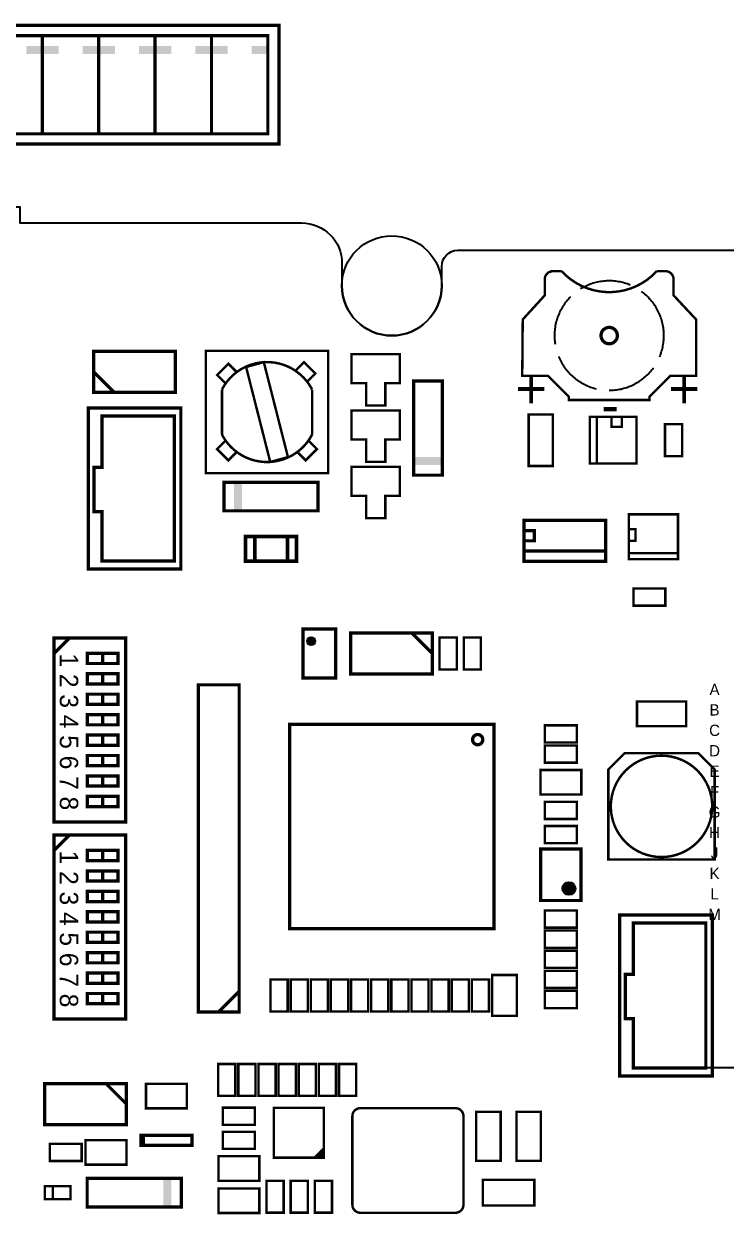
# Model space of a CAD drawing. Extents: x -18 to 363, y 0 to 182.
# Drawn here: x 161.1 to 204.8, y 87.4 to 161.4 of the extents above; entities that cross this region are included whole.
import ezdxf
from ezdxf.enums import TextEntityAlignment as Align

# ---------------------------------------------------------------- set-up
doc = ezdxf.new("R2010")
doc.units = 0
doc.header["$MEASUREMENT"] = 0
doc.layers.add('ASSEMBLY_OUTLINES_TOP', color=181, linetype='CONTINUOUS')
doc.layers.add('BOARD_OUTLINE', color=150, linetype='CONTINUOUS')
doc.styles.add('VERIBEST_GERBER_1', font='txt')

msp = doc.modelspace()

# ---------------------------------------------------------------- hatches: boundary and pattern name
at = {"layer": 'ASSEMBLY_OUTLINES_TOP'}
h = msp.add_hatch(color=256, dxfattribs=at)
edge = h.paths.add_edge_path()
edge.add_arc((178.992, 123.012), 0.254, 0, 360)
h = msp.add_hatch(color=256, dxfattribs=at)
edge = h.paths.add_edge_path()
edge.add_arc((195, 107.65), 0.4, 0, 360)
msp.add_hatch(color=256, dxfattribs=at).paths.add_polyline_path([(179.775, 90.925), (179.775, 91.525), (179.175, 90.925)], flags=0)

# ---------------------------------------------------------------- linework, layer by layer
for points, const_width in [([(133.6, 153.902), (133.6, 161.27), (177, 161.27), (177, 153.902)], 0.203), ([(158.8, 154.537), (158.8, 160.633), (162.3, 160.633), (162.3, 154.537)], 0.203), ([(162.3, 154.537), (162.3, 160.633), (165.8, 160.633), (165.8, 154.537)], 0.203), ([(165.8, 154.537), (165.8, 160.633), (169.3, 160.633), (169.3, 154.537)], 0.203), ([(169.3, 154.537), (169.3, 160.633), (172.8, 160.633), (172.8, 154.537)], 0.203), ([(172.8, 154.537), (172.8, 160.633), (176.3, 160.633), (176.3, 154.537)], 0.203), ([(165.48, 138.48), (165.48, 141.02), (170.56, 141.02), (170.56, 138.48)], 0.2032), ([(172.45, 133.45), (172.45, 141.05), (180.05, 141.05), (180.05, 133.45)], 0.1524), ([(181.5, 140.85), (184.5, 140.85), (184.5, 139.05), (183.6, 139.05), (183.6, 137.65), (182.4, 137.65), (182.4, 139.05), (181.5, 139.05)], 0.15), ([(177.55, 134.45), (176.05, 140.35), (174.95, 140.05), (176.45, 134.15)], 0.1524), ([(185.361, 133.329), (185.361, 139.171), (187.139, 139.171), (187.139, 133.329)], 0.2032), ([(165.15, 127.5), (165.15, 137.5), (170.9, 137.5), (170.9, 127.5)], 0.2), ([(166, 128), (166, 131.056), (165.5, 131.056), (165.5, 133.81), (166, 133.81), (166, 137), (170.5, 137), (170.5, 128)], 0.2), ([(181.5, 137.35), (184.5, 137.35), (184.5, 135.55), (183.6, 135.55), (183.6, 134.15), (182.4, 134.15), (182.4, 135.55), (181.5, 135.55)], 0.15), ([(192.5, 133.9), (192.5, 137.1), (194, 137.1), (194, 133.9)], 0.152), ([(196.3, 134.05), (196.3, 136.95), (199.2, 136.95), (199.2, 134.05)], 0.15), ([(197.65, 136.330022), (197.65, 136.95), (198.28086, 136.95), (198.28086, 136.330022)], 0.15), ([(200.9666, 134.5094), (200.9666, 136.4906), (202.0334, 136.4906), (202.0334, 134.5094)], 0.1524), ([(181.5, 133.85), (184.5, 133.85), (184.5, 132.05), (183.6, 132.05), (183.6, 130.65), (182.4, 130.65), (182.4, 132.05), (181.5, 132.05)], 0.15), ([(173.579, 131.111), (173.579, 132.889), (179.421, 132.889), (179.421, 131.111)], 0.2032), ([(198.726, 128.103), (198.726, 130.897), (201.774, 130.897), (201.774, 128.103)], 0.1524), ([(192.21, 127.98), (192.21, 130.52), (197.29, 130.52), (197.29, 127.98)], 0.2032), ([(174.9125, 127.988), (174.9125, 129.512), (178.0875, 129.512), (178.0875, 127.988)], 0.22479), ([(175.484, 127.988), (175.484, 129.512), (177.516, 129.512), (177.516, 127.988)], 0.22479), ([(192.21, 129.25), (192.21, 129.885), (192.845, 129.885), (192.845, 129.25)], 0.2032), ([(198.726, 129.246), (198.726, 129.97625), (199.13875, 129.97625), (199.13875, 129.246)], 0.1524), ([(199.0094, 125.2166), (199.0094, 126.2834), (200.9906, 126.2834), (200.9906, 125.2166)], 0.1524), ([(178.484, 120.726), (178.484, 123.774), (180.516, 123.774), (180.516, 120.726)], 0.2032), ([(181.44, 120.98), (181.44, 123.52), (186.52, 123.52), (186.52, 120.98)], 0.2032), ([(163.0275, 111.785), (163.0275, 123.215), (167.4725, 123.215), (167.4725, 111.785)], 0.2032), ([(186.9666, 121.2594), (186.9666, 123.2406), (188.0334, 123.2406), (188.0334, 121.2594)], 0.1524), ([(188.4666, 121.2594), (188.4666, 123.2406), (189.5334, 123.2406), (189.5334, 121.2594)], 0.1524), ([(165.09125, 121.6275), (165.09125, 122.2625), (166.04375, 122.2625), (166.04375, 121.6275)], 0.2032), ([(166.04375, 121.6275), (166.04375, 122.2625), (166.99625, 122.2625), (166.99625, 121.6275)], 0.2032), ([(165.09125, 120.3575), (165.09125, 120.9925), (166.04375, 120.9925), (166.04375, 120.3575)], 0.2032), ([(166.04375, 120.3575), (166.04375, 120.9925), (166.99625, 120.9925), (166.99625, 120.3575)], 0.2032), ([(165.09125, 119.0875), (165.09125, 119.7225), (166.04375, 119.7225), (166.04375, 119.0875)], 0.2032), ([(166.04375, 119.0875), (166.04375, 119.7225), (166.99625, 119.7225), (166.99625, 119.0875)], 0.2032), ([(171.98, 99.98), (171.98, 120.3), (174.52, 120.3), (174.52, 99.98)], 0.2032), ([(199.226, 117.738), (199.226, 119.262), (202.274, 119.262), (202.274, 117.738)], 0.15), ([(165.09125, 117.8175), (165.09125, 118.4525), (166.04375, 118.4525), (166.04375, 117.8175)], 0.2032), ([(166.04375, 117.8175), (166.04375, 118.4525), (166.99625, 118.4525), (166.99625, 117.8175)], 0.2032), ([(177.65, 105.15), (177.65, 117.85), (190.35, 117.85), (190.35, 105.15)], 0.2032), ([(193.5094, 116.7166), (193.5094, 117.7834), (195.4906, 117.7834), (195.4906, 116.7166)], 0.1524), ([(165.09125, 116.5475), (165.09125, 117.1825), (166.04375, 117.1825), (166.04375, 116.5475)], 0.2032), ([(166.04375, 116.5475), (166.04375, 117.1825), (166.99625, 117.1825), (166.99625, 116.5475)], 0.2032), ([(193.5094, 115.4666), (193.5094, 116.5334), (195.4906, 116.5334), (195.4906, 115.4666)], 0.1524), ([(197.448, 115.036), (198.464, 116.052), (203.036, 116.052), (204.052, 115.036), (204.052, 109.448), (197.448, 109.448)], 0.1524), ([(165.09125, 115.2775), (165.09125, 115.9125), (166.04375, 115.9125), (166.04375, 115.2775)], 0.2032), ([(166.04375, 115.2775), (166.04375, 115.9125), (166.99625, 115.9125), (166.99625, 115.2775)], 0.2032), ([(165.09125, 114.0075), (165.09125, 114.6425), (166.04375, 114.6425), (166.04375, 114.0075)], 0.2032), ([(166.04375, 114.0075), (166.04375, 114.6425), (166.99625, 114.6425), (166.99625, 114.0075)], 0.2032), ([(193.23, 113.488), (193.23, 115.012), (195.77, 115.012), (195.77, 113.488)], 0.1524), ([(165.09125, 112.7375), (165.09125, 113.3725), (166.04375, 113.3725), (166.04375, 112.7375)], 0.2032), ([(166.04375, 112.7375), (166.04375, 113.3725), (166.99625, 113.3725), (166.99625, 112.7375)], 0.2032), ([(193.5094, 111.9666), (193.5094, 113.0334), (195.4906, 113.0334), (195.4906, 111.9666)], 0.1524), ([(163.0275, 99.535), (163.0275, 110.965), (167.4725, 110.965), (167.4725, 99.535)], 0.2032), ([(193.5094, 110.4666), (193.5094, 111.5334), (195.4906, 111.5334), (195.4906, 110.4666)], 0.1524), ([(193.25, 106.9), (193.25, 110.1), (195.75, 110.1), (195.75, 106.9)], 0.203), ([(165.09125, 109.3775), (165.09125, 110.0125), (166.04375, 110.0125), (166.04375, 109.3775)], 0.2032), ([(166.04375, 109.3775), (166.04375, 110.0125), (166.99625, 110.0125), (166.99625, 109.3775)], 0.2032), ([(165.09125, 108.1075), (165.09125, 108.7425), (166.04375, 108.7425), (166.04375, 108.1075)], 0.2032), ([(166.04375, 108.1075), (166.04375, 108.7425), (166.99625, 108.7425), (166.99625, 108.1075)], 0.2032), ([(165.09125, 106.8375), (165.09125, 107.4725), (166.04375, 107.4725), (166.04375, 106.8375)], 0.2032), ([(166.04375, 106.8375), (166.04375, 107.4725), (166.99625, 107.4725), (166.99625, 106.8375)], 0.2032), ([(165.09125, 105.5675), (165.09125, 106.2025), (166.04375, 106.2025), (166.04375, 105.5675)], 0.2032), ([(166.04375, 105.5675), (166.04375, 106.2025), (166.99625, 106.2025), (166.99625, 105.5675)], 0.2032), ([(193.5094, 105.2166), (193.5094, 106.2834), (195.4906, 106.2834), (195.4906, 105.2166)], 0.1524), ([(198.15, 96), (198.15, 106), (203.9, 106), (203.9, 96)], 0.2), ([(165.09125, 104.2975), (165.09125, 104.9325), (166.04375, 104.9325), (166.04375, 104.2975)], 0.2032), ([(166.04375, 104.2975), (166.04375, 104.9325), (166.99625, 104.9325), (166.99625, 104.2975)], 0.2032), ([(193.5094, 103.9666), (193.5094, 105.0334), (195.4906, 105.0334), (195.4906, 103.9666)], 0.1524), ([(199, 96.5), (199, 99.556), (198.5, 99.556), (198.5, 102.31), (199, 102.31), (199, 105.5), (203.5, 105.5), (203.5, 96.5)], 0.2), ([(165.09125, 103.0275), (165.09125, 103.6625), (166.04375, 103.6625), (166.04375, 103.0275)], 0.2032), ([(166.04375, 103.0275), (166.04375, 103.6625), (166.99625, 103.6625), (166.99625, 103.0275)], 0.2032), ([(193.5094, 102.7166), (193.5094, 103.7834), (195.4906, 103.7834), (195.4906, 102.7166)], 0.1524), ([(165.09125, 101.7575), (165.09125, 102.3925), (166.04375, 102.3925), (166.04375, 101.7575)], 0.2032), ([(166.04375, 101.7575), (166.04375, 102.3925), (166.99625, 102.3925), (166.99625, 101.7575)], 0.2032), ([(176.4666, 100.0094), (176.4666, 101.9906), (177.5334, 101.9906), (177.5334, 100.0094)], 0.1524), ([(177.7166, 100.0094), (177.7166, 101.9906), (178.7834, 101.9906), (178.7834, 100.0094)], 0.1524), ([(178.9666, 100.0094), (178.9666, 101.9906), (180.0334, 101.9906), (180.0334, 100.0094)], 0.1524), ([(180.2166, 100.0094), (180.2166, 101.9906), (181.2834, 101.9906), (181.2834, 100.0094)], 0.1524), ([(181.4666, 100.0094), (181.4666, 101.9906), (182.5334, 101.9906), (182.5334, 100.0094)], 0.1524), ([(182.7166, 100.0094), (182.7166, 101.9906), (183.7834, 101.9906), (183.7834, 100.0094)], 0.1524), ([(183.9666, 100.0094), (183.9666, 101.9906), (185.0334, 101.9906), (185.0334, 100.0094)], 0.1524), ([(185.2166, 100.0094), (185.2166, 101.9906), (186.2834, 101.9906), (186.2834, 100.0094)], 0.1524), ([(186.4666, 100.0094), (186.4666, 101.9906), (187.5334, 101.9906), (187.5334, 100.0094)], 0.1524), ([(187.7166, 100.0094), (187.7166, 101.9906), (188.7834, 101.9906), (188.7834, 100.0094)], 0.1524), ([(188.9666, 100.0094), (188.9666, 101.9906), (190.0334, 101.9906), (190.0334, 100.0094)], 0.1524), ([(190.238, 99.73), (190.238, 102.27), (191.762, 102.27), (191.762, 99.73)], 0.1524), ([(193.5094, 101.4666), (193.5094, 102.5334), (195.4906, 102.5334), (195.4906, 101.4666)], 0.1524), ([(193.5094, 100.2166), (193.5094, 101.2834), (195.4906, 101.2834), (195.4906, 100.2166)], 0.1524), ([(165.09125, 100.4875), (165.09125, 101.1225), (166.04375, 101.1225), (166.04375, 100.4875)], 0.2032), ([(166.04375, 100.4875), (166.04375, 101.1225), (166.99625, 101.1225), (166.99625, 100.4875)], 0.2032), ([(173.2166, 94.7594), (173.2166, 96.7406), (174.2834, 96.7406), (174.2834, 94.7594)], 0.1524), ([(174.4666, 94.7594), (174.4666, 96.7406), (175.5334, 96.7406), (175.5334, 94.7594)], 0.1524), ([(175.7166, 94.7594), (175.7166, 96.7406), (176.7834, 96.7406), (176.7834, 94.7594)], 0.1524), ([(176.9666, 94.7594), (176.9666, 96.7406), (178.0334, 96.7406), (178.0334, 94.7594)], 0.1524), ([(178.2166, 94.7594), (178.2166, 96.7406), (179.2834, 96.7406), (179.2834, 94.7594)], 0.1524), ([(179.4666, 94.7594), (179.4666, 96.7406), (180.5334, 96.7406), (180.5334, 94.7594)], 0.1524), ([(180.7166, 94.7594), (180.7166, 96.7406), (181.7834, 96.7406), (181.7834, 94.7594)], 0.1524), ([(162.44, 92.98), (162.44, 95.52), (167.52, 95.52), (167.52, 92.98)], 0.2032), ([(168.73, 93.988), (168.73, 95.512), (171.27, 95.512), (171.27, 93.988)], 0.1524), ([(173.5094, 92.9666), (173.5094, 94.0334), (175.4906, 94.0334), (175.4906, 92.9666)], 0.1524), ([(176.675, 90.925), (176.675, 94.025), (179.775, 94.025), (179.775, 90.925)], 0.15), ([(189.238, 90.726), (189.238, 93.774), (190.762, 93.774), (190.762, 90.726)], 0.15), ([(191.738, 90.726), (191.738, 93.774), (193.262, 93.774), (193.262, 90.726)], 0.15), ([(173.5094, 91.4666), (173.5094, 92.5334), (175.4906, 92.5334), (175.4906, 91.4666)], 0.1524), ([(162.7594, 90.7166), (162.7594, 91.7834), (164.7406, 91.7834), (164.7406, 90.7166)], 0.1524), ([(164.98, 90.488), (164.98, 92.012), (167.52, 92.012), (167.52, 90.488)], 0.1524), ([(168.4125, 91.6825), (168.4125, 92.3175), (168.57125, 92.3175), (168.57125, 91.6825)], 0.2032), ([(168.4125, 91.6825), (168.4125, 92.3175), (171.5875, 92.3175), (171.5875, 91.6825)], 0.2032), ([(173.23, 89.488), (173.23, 91.012), (175.77, 91.012), (175.77, 89.488)], 0.1524), ([(165.079, 87.861), (165.079, 89.639), (170.921, 89.639), (170.921, 87.861)], 0.2032), ([(176.2166, 87.5094), (176.2166, 89.4906), (177.2834, 89.4906), (177.2834, 87.5094)], 0.1524), ([(177.7166, 87.5094), (177.7166, 89.4906), (178.7834, 89.4906), (178.7834, 87.5094)], 0.1524), ([(179.2166, 87.5094), (179.2166, 89.4906), (180.2834, 89.4906), (180.2834, 87.5094)], 0.1524), ([(189.65, 87.95), (189.65, 89.55), (192.85, 89.55), (192.85, 87.95)], 0.15), ([(162.45, 88.35), (162.45, 89.15), (164.05, 89.15), (164.05, 88.35)], 0.1524), ([(173.23, 87.488), (173.23, 89.012), (175.77, 89.012), (175.77, 87.488)], 0.1524)]:
    msp.add_lwpolyline(points, close=True, dxfattribs=dict(at, const_width=const_width))
for points, const_width in [([(202.9, 139.5), (201.3, 139.5), (200, 138.2), (200, 138), (195, 138), (195, 138.2), (193.7, 139.5), (192.1, 139.5), (192.131, 143), (193.5, 144.5), (193.5, 145.5, -0.414213562), (194, 146), (194.548729, 146, 0.440488205), (200.451271, 146), (201, 146, -0.414213562), (201.5, 145.5), (201.5, 144.5), (202.9, 143)], 0.15), ([(196.992, 142, -1), (198.008, 142, -1)], 0.2032), ([(179.05, 138.65, 0.609412505), (173.45, 138.65), (173.45, 135.85, 0.609412505), (179.05, 135.85)], 0.1524), ([(189.0165, 116.8975, -1), (189.6515, 116.8975, -1)], 0.2032), ([(197.600007, 112.75, -1), (203.899993, 112.75, -1)], 0.1524), ([(181.55, 88), (181.55, 93.5, -0.414213562), (182.05, 94), (187.95, 94, -0.414213562), (188.45, 93.5), (188.45, 88, -0.414213562), (187.95, 87.5), (182.05, 87.5, -0.414213562)], 0.15)]:
    msp.add_lwpolyline(points, format="xyb", close=True, dxfattribs=dict(at, const_width=const_width))
for points in [[(195.892401, 144.995934), (195.810085, 144.950285)], [(195.975949, 145.039287), (195.892401, 144.995934)], [(196.060666, 145.08031), (195.975949, 145.039287)], [(196.146485, 145.118973), (196.060666, 145.08031)], [(196.233342, 145.155245), (196.146485, 145.118973)], [(196.321169, 145.189099), (196.233342, 145.155245)], [(196.4099, 145.220509), (196.321169, 145.189099)], [(196.499467, 145.249451), (196.4099, 145.220509)], [(196.5898, 145.275902), (196.499467, 145.249451)], [(196.680831, 145.299842), (196.5898, 145.275902)], [(196.77249, 145.321254), (196.680831, 145.299842)], [(196.864706, 145.340119), (196.77249, 145.321254)], [(196.957409, 145.356425), (196.864706, 145.340119)], [(197.050529, 145.370159), (196.957409, 145.356425)], [(197.143992, 145.38131), (197.050529, 145.370159)], [(197.237729, 145.389869), (197.143992, 145.38131)], [(197.331666, 145.39583), (197.237729, 145.389869)], [(197.425732, 145.399188), (197.331666, 145.39583)], [(197.519856, 145.399941), (197.425732, 145.399188)], [(197.613964, 145.398089), (197.519856, 145.399941)], [(197.707985, 145.393632), (197.613964, 145.398089)], [(197.801846, 145.386574), (197.707985, 145.393632)], [(197.895476, 145.376921), (197.801846, 145.386574)], [(197.988803, 145.364679), (197.895476, 145.376921)], [(198.081755, 145.349859), (197.988803, 145.364679)], [(198.174262, 145.332472), (198.081755, 145.349859)], [(198.266252, 145.31253), (198.174262, 145.332472)], [(198.357654, 145.29005), (198.266252, 145.31253)], [(198.448399, 145.265048), (198.357654, 145.29005)], [(198.538417, 145.237543), (198.448399, 145.265048)], [(198.62764, 145.207557), (198.538417, 145.237543)], [(198.715998, 145.175113), (198.62764, 145.207557)], [(198.803424, 145.140236), (198.715998, 145.175113)], [(194.969795, 144.271136), (194.907896, 144.200226)], [(195.033634, 144.340306), (194.969795, 144.271136)], [(195.099362, 144.407682), (195.033634, 144.340306)], [(195.810085, 144.950285), (195.729064, 144.902375)], [(199.577034, 144.691826), (199.501724, 144.74829)], [(199.650752, 144.633299), (199.577034, 144.691826)], [(199.722822, 144.572754), (199.650752, 144.633299)], [(199.793188, 144.510237), (199.722822, 144.572754)], [(199.861797, 144.445796), (199.793188, 144.510237)], [(199.928595, 144.37948), (199.861797, 144.445796)], [(199.993532, 144.311341), (199.928595, 144.37948)], [(200.056558, 144.24143), (199.993532, 144.311341)], [(200.117625, 144.169802), (200.056558, 144.24143)], [(194.445378, 143.493077), (194.405218, 143.407948)], [(194.487879, 143.577062), (194.445378, 143.493077)], [(194.532689, 143.659838), (194.487879, 143.577062)], [(194.579773, 143.741342), (194.532689, 143.659838)], [(194.629095, 143.821511), (194.579773, 143.741342)], [(194.680618, 143.900284), (194.629095, 143.821511)], [(194.734301, 143.977601), (194.680618, 143.900284)], [(194.790104, 144.053402), (194.734301, 143.977601)], [(194.847984, 144.127629), (194.790104, 144.053402)], [(194.907896, 144.200226), (194.847984, 144.127629)], [(200.176685, 144.09651), (200.117625, 144.169802)], [(200.233694, 144.021612), (200.176685, 144.09651)], [(200.288608, 143.945164), (200.233694, 144.021612)], [(200.341385, 143.867226), (200.288608, 143.945164)], [(200.391984, 143.787856), (200.341385, 143.867226)], [(200.440366, 143.707116), (200.391984, 143.787856)], [(200.486495, 143.625068), (200.440366, 143.707116)], [(200.530335, 143.541775), (200.486495, 143.625068)], [(200.571853, 143.457299), (200.530335, 143.541775)], [(194.192001, 142.785583), (194.171523, 142.693712)], [(194.215015, 142.876853), (194.192001, 142.785583)], [(194.240547, 142.96745), (194.215015, 142.876853)], [(194.268576, 143.057307), (194.240547, 142.96745)], [(194.299083, 143.146352), (194.268576, 143.057307)], [(194.332042, 143.234519), (194.299083, 143.146352)], [(194.36743, 143.32174), (194.332042, 143.234519)], [(194.405218, 143.407948), (194.36743, 143.32174)], [(200.611016, 143.371707), (200.571853, 143.457299)], [(200.647795, 143.285064), (200.611016, 143.371707)], [(200.682161, 143.197435), (200.647795, 143.285064)], [(200.714089, 143.108889), (200.682161, 143.197435)], [(200.743553, 143.019493), (200.714089, 143.108889)], [(200.770531, 142.929316), (200.743553, 143.019493)], [(200.795003, 142.838426), (200.770531, 142.929316)], [(200.816949, 142.746894), (200.795003, 142.838426)], [(200.836353, 142.654789), (200.816949, 142.746894)], [(194.102635, 142.133807), (194.100233, 142.039711)], [(194.100233, 142.039711), (194.100436, 141.945585)], [(194.107641, 142.2278), (194.102635, 142.133807)], [(194.115246, 142.321618), (194.107641, 142.2278)], [(194.125446, 142.41519), (194.115246, 142.321618)], [(194.138233, 142.508444), (194.125446, 142.41519)], [(194.153595, 142.601308), (194.138233, 142.508444)], [(194.171523, 142.693712), (194.153595, 142.601308)], [(200.8532, 142.562183), (200.836353, 142.654789)], [(200.867477, 142.469145), (200.8532, 142.562183)], [(200.879173, 142.375749), (200.867477, 142.469145)], [(200.88828, 142.282064), (200.879173, 142.375749)], [(200.894789, 142.188163), (200.88828, 142.282064)], [(200.898697, 142.094117), (200.894789, 142.188163)], [(200.9, 142), (200.898697, 142.094117)], [(194.100436, 141.945585), (194.103245, 141.8515)], [(194.103245, 141.8515), (194.108658, 141.75753)], [(194.108658, 141.75753), (194.116669, 141.663745)], [(194.116669, 141.663745), (194.127274, 141.570218)], [(194.127274, 141.570218), (194.140463, 141.47702)], [(200.804305, 141.199022), (200.824314, 141.286605)], [(200.824314, 141.286605), (200.842002, 141.374685)], [(200.842002, 141.374685), (200.857357, 141.463203)], [(200.857357, 141.463203), (200.870367, 141.552095)], [(200.870367, 141.552095), (200.881025, 141.6413)], [(200.881025, 141.6413), (200.889322, 141.730755)], [(200.889322, 141.730755), (200.895252, 141.820399)], [(200.895252, 141.820399), (200.898812, 141.910168)], [(200.898812, 141.910168), (200.9, 141.999999)], [(194.355958, 140.705783), (194.392989, 140.619247)], [(194.392989, 140.619247), (194.432401, 140.533769)], [(194.432401, 140.533769), (194.474164, 140.449415)], [(200.636403, 140.68738), (200.669989, 140.770705)], [(200.669989, 140.770705), (200.701361, 140.854889)], [(200.701361, 140.854889), (200.730499, 140.939872)], [(200.730499, 140.939872), (200.757381, 141.025595)], [(200.757381, 141.025595), (200.781988, 141.111998)], [(200.781988, 141.111998), (200.804305, 141.199022)], [(194.474164, 140.449415), (194.518246, 140.366249)], [(194.518246, 140.366249), (194.564614, 140.284335)], [(194.564614, 140.284335), (194.613231, 140.203737)], [(194.613231, 140.203737), (194.664061, 140.124515)], [(194.664061, 140.124515), (194.717064, 140.04673)], [(194.717064, 140.04673), (194.7722, 139.970443)], [(194.7722, 139.970443), (194.829426, 139.89571)], [(194.829426, 139.89571), (194.8887, 139.822591)], [(194.8887, 139.822591), (194.949975, 139.751141)], [(200.06623, 139.76965), (200.126986, 139.841541)], [(200.126986, 139.841541), (200.185729, 139.915088)], [(200.185729, 139.915088), (200.242413, 139.990232)], [(194.949975, 139.751141), (195.013204, 139.681414)], [(195.013204, 139.681414), (195.078339, 139.613464)], [(195.078339, 139.613464), (195.14533, 139.547343)], [(195.14533, 139.547343), (195.214126, 139.483102)], [(195.214126, 139.483102), (195.284674, 139.420789)], [(195.284674, 139.420789), (195.356919, 139.360454)], [(195.356919, 139.360454), (195.430807, 139.302142)], [(195.430807, 139.302142), (195.506281, 139.245897)], [(195.506281, 139.245897), (195.583283, 139.191763)], [(195.583283, 139.191763), (195.661754, 139.139781)], [(195.661754, 139.139781), (195.741634, 139.089992)], [(195.741634, 139.089992), (195.822862, 139.042433)], [(199.116311, 139.008757), (199.198493, 139.054645)], [(199.198493, 139.054645), (199.279375, 139.102791)], [(199.279375, 139.102791), (199.358892, 139.153157)], [(199.358892, 139.153157), (199.436985, 139.205705)], [(199.436985, 139.205705), (199.513593, 139.260394)], [(199.513593, 139.260394), (199.588658, 139.317184)], [(199.588658, 139.317184), (199.662122, 139.376029)], [(199.662122, 139.376029), (199.73393, 139.436886)], [(199.73393, 139.436886), (199.804025, 139.499706)], [(199.804025, 139.499706), (199.872354, 139.564444)], [(199.872354, 139.564444), (199.938865, 139.631047)], [(199.938865, 139.631047), (200.003506, 139.699467)], [(200.003506, 139.699467), (200.06623, 139.76965)], [(195.822862, 139.042433), (195.905374, 138.99714)], [(195.905374, 138.99714), (195.989109, 138.954149)], [(195.989109, 138.954149), (196.074002, 138.913493)], [(196.074002, 138.913493), (196.159988, 138.875201)], [(196.159988, 138.875201), (196.247001, 138.839305)], [(196.247001, 138.839305), (196.334974, 138.805831)], [(196.334974, 138.805831), (196.423841, 138.774806)], [(196.423841, 138.774806), (196.513531, 138.746252)], [(196.513531, 138.746252), (196.603978, 138.720192)], [(196.603978, 138.720192), (196.695112, 138.696645)], [(197.490038, 138.600015), (197.584159, 138.601042)], [(197.584159, 138.601042), (197.678215, 138.604674)], [(197.678215, 138.604674), (197.772135, 138.610909)], [(197.772135, 138.610909), (197.865846, 138.619741)], [(197.865846, 138.619741), (197.959277, 138.631163)], [(197.959277, 138.631163), (198.052355, 138.645168)], [(198.052355, 138.645168), (198.145011, 138.661743)], [(198.145011, 138.661743), (198.237172, 138.680877)], [(198.237172, 138.680877), (198.328768, 138.702555)], [(198.328768, 138.702555), (198.419729, 138.726761)], [(198.419729, 138.726761), (198.509985, 138.753474)], [(198.509985, 138.753474), (198.599467, 138.782677)], [(198.599467, 138.782677), (198.688106, 138.814344)], [(198.688106, 138.814344), (198.775835, 138.848454)], [(198.775835, 138.848454), (198.862586, 138.884979)], [(198.862586, 138.884979), (198.948292, 138.923891)], [(198.948292, 138.923891), (199.032889, 138.965161)], [(199.032889, 138.965161), (199.116311, 139.008757)], [(328.95, 96.5), (202.45, 96.5)]]:
    msp.add_lwpolyline(points, dxfattribs=at)
for points, const_width in [([(166.75, 138.48), (165.48, 139.75)], 0.2032), ([(173.65, 139.05), (173.15, 139.55), (173.85, 140.25), (174.35, 139.75)], 0.1524), ([(178.05, 139.85), (178.55, 140.35), (179.25, 139.65), (178.75, 139.15)], 0.1524), ([(196.734, 136.95), (196.734, 134.05)], 0.15), ([(174.35, 134.75), (173.85, 134.25), (173.15, 134.95), (173.65, 135.45)], 0.1524), ([(178.85, 135.45), (179.35, 134.95), (178.65, 134.25), (178.15, 134.75)], 0.1524), ([(197.29, 128.615), (192.21, 128.615)], 0.2032), ([(198.726, 128.484), (201.774, 128.484)], 0.1524), ([(185.25, 123.52), (186.52, 122.25)], 0.2032), ([(163.0275, 122.2625), (163.98, 123.215)], 0.2032), ([(163.0275, 110.0125), (163.98, 110.965)], 0.2032), ([(174.52, 101.25), (173.25, 99.98)], 0.2032), ([(166.25, 95.52), (167.52, 94.25)], 0.2032), ([(162.95, 88.35), (162.95, 89.15)], 0.15)]:
    msp.add_lwpolyline(points, dxfattribs=dict(at, const_width=const_width))
msp.add_lwpolyline([(179.775, 90.925), (179.775, 91.525), (179.175, 90.925)], close=True, dxfattribs=at)
for centre, radius in [((184, 145.1), 3.1), ((178.992, 123.012), 0.254), ((195, 107.65), 0.4)]:
    msp.add_circle(centre, radius, dxfattribs=at)
for points in [[(161.3, 159.49), (162.3, 159.49), (161.3, 159.998), (162.3, 159.998)], [(162.3, 159.49), (163.3, 159.49), (162.3, 159.998), (163.3, 159.998)], [(164.8, 159.49), (165.8, 159.49), (164.8, 159.998), (165.8, 159.998)], [(165.8, 159.49), (166.8, 159.49), (165.8, 159.998), (166.8, 159.998)], [(168.3, 159.49), (169.3, 159.49), (168.3, 159.998), (169.3, 159.998)], [(169.3, 159.49), (170.3, 159.49), (169.3, 159.998), (170.3, 159.998)], [(171.8, 159.49), (172.8, 159.49), (171.8, 159.998), (172.8, 159.998)], [(172.8, 159.49), (173.8, 159.49), (172.8, 159.998), (173.8, 159.998)], [(175.3, 159.49), (176.3, 159.49), (175.3, 159.998), (176.3, 159.998)], [(185.3, 133.95), (187.2, 133.95), (185.3, 134.45), (187.2, 134.45)], [(174.2, 131.05), (174.7, 131.05), (174.2, 132.95), (174.7, 132.95)], [(169.8, 87.8), (170.3, 87.8), (169.8, 89.7), (170.3, 89.7)]]:
    msp.add_solid(points, dxfattribs=at)
at = {"layer": 'BOARD_OUTLINE'}
msp.add_lwpolyline([(2.5, 150), (160.9, 150), (160.9, 149), (178.4, 149, -0.414213562), (180.9, 146.5), (180.9, 145.1, 1), (187.1, 145.1), (187.1, 146.3, -0.414213562), (188.1, 147.3), (233.9, 147.3, -0.414213562)], format="xyb", dxfattribs=at)

# ---------------------------------------------------------------- texts
at = {"layer": 'ASSEMBLY_OUTLINES_TOP', "style": 'VERIBEST_GERBER_1'}
for s, p in [('+', (192.659, 138.728)), ('+', (202.159, 138.728)), ('-', (197.559197, 137.712266))]:
    msp.add_text(s, height=2.5, dxfattribs=at).set_placement(p, align=Align.MIDDLE_CENTER)
for s, p in [('1', (163.951914, 121.826005)), ('2', (163.951914, 120.556005)), ('3', (163.951914, 119.286005)), ('4', (163.951914, 118.016005)), ('5', (163.951914, 116.746005)), ('6', (163.951914, 115.476005)), ('7', (163.951914, 114.206005)), ('8', (163.951914, 112.936005)), ('1', (163.951914, 109.576005)), ('2', (163.951914, 108.306005)), ('3', (163.951914, 107.036005)), ('4', (163.951914, 105.766005)), ('5', (163.951914, 104.496005)), ('6', (163.951914, 103.226005)), ('7', (163.951914, 101.956005)), ('8', (163.951914, 100.686005))]:
    msp.add_text(s, height=1.143, rotation=270, dxfattribs=at).set_placement(p, align=Align.MIDDLE_CENTER)
for s, p in [('A', (204.044934, 120.365052)), ('B', (204.045, 119.095)), ('C', (204.045, 117.825)), ('D', (204.045, 116.555)), ('E', (204.045, 115.285)), ('F', (204.045, 114.015)), ('G', (204.045, 112.745)), ('H', (204.045, 111.475)), ('J', (204.045, 110.205)), ('K', (204.045, 108.935)), ('L', (204.045, 107.665)), ('M', (204.045, 106.395))]:
    msp.add_text(s, height=0.7, dxfattribs=at).set_placement(p, align=Align.TOP_CENTER)

doc.saveas('drawing.dxf')
